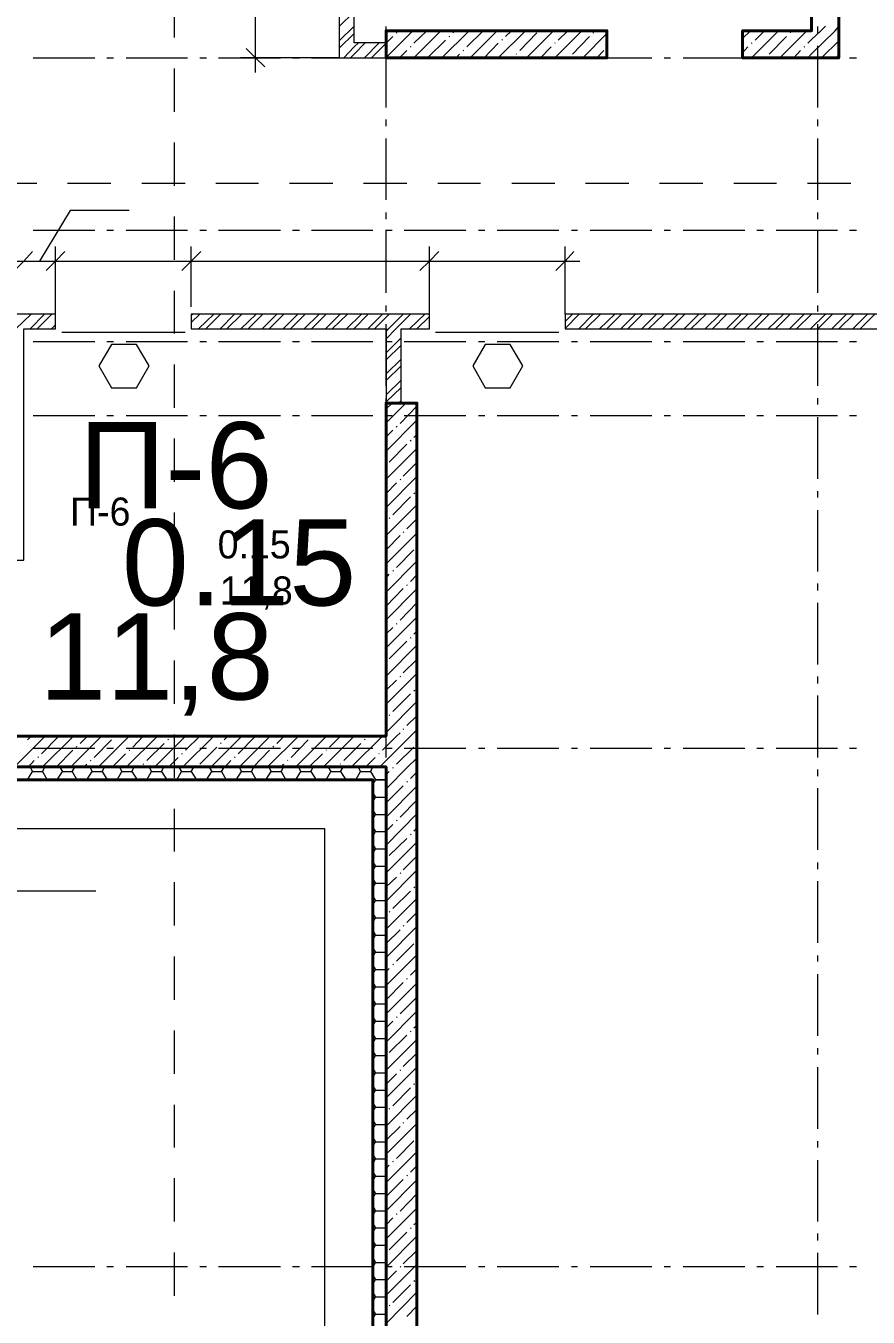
# Model space of a CAD drawing. Header units: millimetres. Extents: x -249154 to 415037, y -45458 to 354837.
# Drawn here: x -143631 to -136795, y 4701 to 15179 of the extents above; entities that cross this region are included whole.
import ezdxf

# ---------------------------------------------------------------- set-up
doc = ezdxf.new("R2010")
doc.units = ezdxf.units.MM
doc.layers.add('PDF _Текст', color=7, linetype='Continuous')
doc.styles.get("Standard").update_dxf_attribs({"font": 'arial.ttf'})

msp = doc.modelspace()

# ---------------------------------------------------------------- linework, layer by layer
at = {"lineweight": 9}
for points in [[(-145261.5739130861, 8666.106126085651), (-141207.393311064, 8666.106126085651), (-141207.393311064, 909.3614214741538), (-104461.3509474791, 909.3614214741538), (-104461.3509474791, 23425.52641603895), (-109621.2171682035, 23425.52641603895), (-118309.9574135172, 23425.52641603895), (-136505.0521739112, 23425.52641603895), (-136505.0521739112, 29131.88093108524), (-145320.8827202189, 29131.88093108524), (-145320.8827202189, 28729.42831124819)], [(-141766.5906354444, 14800.33132122229), (-141766.5906354444, 18693.53087530272)], [(-142423.2238573376, 15084.16632682779), (-142423.2238573376, 15431.54648289623)], [(-141088.7756967643, 15173.12953747591), (-140965.9217391345, 15291.74715177558)], [(-141088.7756967643, 15058.74826657449), (-140965.9217391345, 15177.36588087416)], [(-141088.7756967643, 14999.43945947575), (-140965.9217391345, 15118.05707374137)], [(-140707.5047937823, 15118.05707374137), (-140707.5047937823, 15173.12953747591)], [(-140707.5047937823, 14923.18527885209), (-140491.4512820721, 15139.23879056235)], [(-140707.5047937823, 15037.56654975351), (-140652.4323300137, 15092.63901352213)], [(-140622.7779264303, 15122.29341710555), (-140618.5415830661, 15126.52976046976)], [(-140482.9785953437, 14918.9489354879), (-140262.6887402692, 15139.23879056235)], [(-140482.9785953437, 15037.56654975351), (-140377.0700111706, 15139.23879056235)], [(-140254.2160535408, 14918.9489354879), (-140033.9261984664, 15139.23879056235)], [(-140194.907246408, 15092.63901352213), (-140190.6709030439, 15096.87535688632)], [(-140165.2528428246, 15122.29341710555), (-140148.3074693678, 15139.23879056235)], [(-140050.8715719232, 15007.91214620414), (-139919.544927565, 15139.23879056235)], [(-140025.453511704, 14918.9489354879), (-139805.1636566636, 15139.23879056235)], [(-139796.6909699011, 14918.9489354879), (-139576.4011148608, 15139.23879056235)], [(-139737.3821628024, 15092.63901352213), (-139690.7823857622, 15139.23879056235)], [(-139623.000891901, 14978.25774262071), (-139483.2015607462, 15122.29341710555)], [(-139567.9284280983, 14918.9489354879), (-139347.6385730238, 15139.23879056235)], [(-139339.1658862955, 14918.9489354879), (-139118.876031221, 15139.23879056235)], [(-139309.5114827461, 15062.98460997274), (-139233.2573021224, 15139.23879056235)], [(-139195.1302118447, 14948.60333903728), (-139055.33088069, 15092.63901352213)], [(-139110.4033444926, 14918.9489354879), (-138915.5315496034, 15118.05707374137)], [(-139025.6764771406, 15122.29341710555), (-139021.4401337764, 15126.52976046976)], [(-137814.0822742652, 15075.69364006534), (-137750.5371237682, 15139.23879056235)], [(-137742.0644370058, 14918.9489354879), (-137521.7745819654, 15139.23879056235)], [(-137712.4100334564, 15062.98460997274), (-137636.1558528668, 15139.23879056235)], [(-137598.028762555, 14948.60333903728), (-137458.2294314343, 15092.63901352213)], [(-137513.301895203, 14918.9489354879), (-137293.0120401626, 15139.23879056235)], [(-137428.575027885, 15122.29341710555), (-137424.3386844867, 15126.52976046976)], [(-137284.5393534001, 15037.56654975351), (-137254.8849498508, 15067.22095333695), (-137178.6307692271, 15139.23879056235), (-137140.5036789493, 15177.36588087416)], [(-137284.5393534001, 14918.9489354879), (-137254.8849498508, 14952.83968243553), (-137064.2494983257, 15139.23879056235), (-137034.5950947423, 15173.12953747591)], [(-137204.0488294463, 15118.05707374137), (-137204.0488294463, 15173.12953747591)], [(-141050.6486064866, 14918.9489354879), (-140965.9217391345, 15007.91214620414), (-140932.0309922209, 15041.80289315176)], [(-140995.5761427179, 14918.9489354879), (-140965.9217391345, 14948.60333903728), (-140876.9585284523, 15041.80289315176)], [(-140881.1948718165, 14918.9489354879), (-140762.5772575509, 15041.80289315176)], [(-140826.1224080479, 14918.9489354879), (-140707.5047937823, 15037.56654975351)], [(-140707.5047937823, 14516.49631565085), (-140707.5047937823, 15016.38483289847)], [(-140508.3966555288, 15007.91214620414), (-140504.1603121647, 15012.14848956834)], [(-140368.5973244423, 14923.18527885209), (-140224.5616499574, 15062.98460997274)], [(-139911.0722408025, 14918.9489354879), (-139796.6909699011, 15037.56654975351)], [(-139767.0365663517, 15062.98460997274), (-139762.8002229875, 15067.22095333695)], [(-139453.5471571969, 14918.9489354879), (-139368.8202898448, 15007.91214620414)], [(-139339.1658862955, 15037.56654975351), (-139334.9295429313, 15041.80289315176)], [(-137814.0822742652, 14961.31236916392), (-137771.7188405892, 15007.91214620414)], [(-137742.0644370058, 15037.56654975351), (-137737.8280936416, 15041.80289315176)], [(-137314.1937569495, 15007.91214620414), (-137309.9574135853, 15012.14848956834)], [(-137204.0488294463, 14516.49631565085), (-137204.0488294463, 15016.38483289847)], [(-137170.1580824987, 14923.18527885209), (-137034.5950947423, 15058.74826657449)], [(-143571.2729097159, 14918.9489354879), (-143071.3843924343, 14918.9489354879)], [(-142973.9484950237, 14918.9489354879), (-142918.876031221, 14918.9489354879)], [(-142817.2037904462, 14918.9489354879), (-142317.3152731646, 14918.9489354879)], [(-142219.8793757199, 14918.9489354879), (-142164.8069119513, 14918.9489354879)], [(-142067.3710145067, 14918.9489354879), (-141563.2461538949, 14918.9489354879)], [(-141088.7756967643, 14918.9489354879), (-141766.5906354444, 14918.9489354879), (-141889.4445931083, 14918.9489354879)], [(-141465.8102564162, 14918.9489354879), (-141410.7377926816, 14918.9489354879)], [(-141313.301895203, 14918.9489354879), (-140813.4133779213, 14918.9489354879)], [(-140711.7411371465, 14918.9489354879), (-140707.5047937823, 14923.18527885209)], [(-140711.7411371465, 14918.9489354879), (-140656.6686733438, 14918.9489354879)], [(-140597.3598662451, 14918.9489354879), (-140538.0510591123, 14978.25774262071)], [(-140559.2327759333, 14918.9489354879), (-140059.3442586516, 14918.9489354879)], [(-140139.8347826394, 14918.9489354879), (-140110.180379056, 14948.60333903728)], [(-140080.5259755066, 14978.25774262071), (-140076.2896321424, 14982.4940859849)], [(-139957.6720178428, 14918.9489354879), (-139906.8358974383, 14918.9489354879)], [(-139805.1636566636, 14918.9489354879), (-139305.2751393819, 14918.9489354879)], [(-139682.3096989997, 14918.9489354879), (-139682.3096989997, 14923.18527885209)], [(-139652.6552954503, 14948.60333903728), (-139648.4189520861, 14952.83968243553)], [(-139224.784615394, 14923.18527885209), (-139220.5482720298, 14927.42162225036)], [(-139203.6028985731, 14918.9489354879), (-139152.7667781686, 14918.9489354879)], [(-139051.0945373598, 14918.9489354879), (-138551.2060200781, 14918.9489354879)], [(-138996.0220735912, 14918.9489354879), (-138940.9496097885, 14978.25774262071)], [(-138449.5337792693, 14918.9489354879), (-138398.6976588649, 14918.9489354879)], [(-138297.0254180561, 14918.9489354879), (-137797.1369007744, 14918.9489354879)], [(-137699.7010033638, 14918.9489354879), (-137644.6285395611, 14918.9489354879)], [(-137627.6831661044, 14923.18527885209), (-137623.4468227402, 14927.42162225036)], [(-137542.9562987864, 14918.9489354879), (-137043.0677814707, 14918.9489354879)], [(-137398.9206243015, 14918.9489354879), (-137343.8481605329, 14978.25774262071)], [(-137055.7768115973, 14918.9489354879), (-137034.5950947423, 14944.36699567307)], [(-136945.6318840601, 14918.9489354879), (-136890.5594202915, 14918.9489354879)], [(-142423.2238573376, 14482.60556870322), (-142423.2238573376, 14834.22206813586)], [(-140707.5047937823, 14363.98795447167), (-140707.5047937823, 14419.06041820622)], [(-137204.0488294463, 14363.98795447167), (-137204.0488294463, 14419.06041820622)], [(-140707.5047937823, 13766.6635397113), (-140707.5047937823, 14266.55205699298)], [(-137204.0488294463, 13766.6635397113), (-137204.0488294463, 14266.55205699298)], [(-142423.2238573376, 13881.04481061272), (-142423.2238573376, 14232.66131007941)], [(-143893.2350056333, 13902.22652746775), (-143541.6185061666, 13902.22652746775)], [(-143291.6742475087, 13902.22652746775), (-142940.0577480761, 13902.22652746775)], [(-142690.1134894182, 13902.22652746775), (-142338.4969899855, 13902.22652746775)], [(-142088.5527313617, 13902.22652746775), (-141741.1725752592, 13902.22652746775)], [(-141491.2283166354, 13902.22652746775), (-141139.6118172028, 13902.22652746775)], [(-140889.6675585449, 13902.22652746775), (-140538.0510591123, 13902.22652746775)], [(-140288.1068004544, 13902.22652746775), (-139940.726644386, 13902.22652746775)], [(-139686.5460423639, 13902.22652746775), (-139339.1658862955, 13902.22652746775)], [(-139089.2216276716, 13902.22652746775), (-138737.6051282049, 13902.22652746775)], [(-138487.6608695471, 13902.22652746775), (-138136.0443701485, 13902.22652746775)], [(-137886.1001114906, 13902.22652746775), (-137538.7199553881, 13902.22652746775)], [(-137288.7756967643, 13902.22652746775), (-136937.1591973317, 13902.22652746775)], [(-142791.785730227, 13681.93667235925), (-143270.4925306877, 13681.93667235925), (-143520.4367893115, 13271.01136579382)], [(-142423.2238573376, 13279.48405255626), (-142423.2238573376, 13631.1005519889)], [(-140707.5047937823, 13609.91883513387), (-140707.5047937823, 13664.99129893653)], [(-137204.0488294463, 13609.91883513387), (-137204.0488294463, 13664.99129893653)], [(-143571.2729097159, 13520.95562445169), (-143071.3843924343, 13520.95562445169)], [(-142973.9484950237, 13520.95562445169), (-142918.876031221, 13520.95562445169)], [(-142817.2037904462, 13520.95562445169), (-142317.3152731646, 13520.95562445169)], [(-142219.8793757199, 13520.95562445169), (-142164.8069119513, 13520.95562445169)], [(-142067.3710145067, 13520.95562445169), (-141563.2461538949, 13520.95562445169)], [(-141465.8102564162, 13520.95562445169), (-141410.7377926816, 13520.95562445169)], [(-141313.301895203, 13520.95562445169), (-140813.4133779213, 13520.95562445169)], [(-140711.7411371465, 13520.95562445169), (-140656.6686733438, 13520.95562445169)], [(-140559.2327759333, 13520.95562445169), (-140059.3442586516, 13520.95562445169)], [(-139957.6720178428, 13520.95562445169), (-139906.8358974383, 13520.95562445169)], [(-139805.1636566636, 13520.95562445169), (-139305.2751393819, 13520.95562445169)], [(-139203.6028985731, 13520.95562445169), (-139152.7667781686, 13520.95562445169)], [(-139051.0945373598, 13520.95562445169), (-138551.2060200781, 13520.95562445169)], [(-138449.5337792693, 13520.95562445169), (-138398.6976588649, 13520.95562445169)], [(-138297.0254180561, 13520.95562445169), (-137797.1369007744, 13520.95562445169)], [(-137699.7010033638, 13520.95562445169), (-137644.6285395611, 13520.95562445169)], [(-137542.9562987864, 13520.95562445169), (-137043.0677814707, 13520.95562445169)], [(-136945.6318840601, 13520.95562445169), (-136890.5594202915, 13520.95562445169)], [(-140707.5047937823, 13012.59442044162), (-140707.5047937823, 13512.4829377233)], [(-137204.0488294463, 13012.59442044162), (-137204.0488294463, 13512.4829377233)], [(-143389.1101449533, 12838.90434240739), (-143389.1101449533, 13271.01136579382), (-143389.1101449533, 13389.62898005942)], [(-142287.6608696152, 12898.2131495402), (-142287.6608696152, 13271.01136579382), (-142287.6608696152, 13389.62898005942)], [(-140355.8882943156, 12838.90434240739), (-140355.8882943156, 13271.01136579382), (-140355.8882943156, 13389.62898005942)], [(-139254.4390189434, 12838.90434240739), (-139254.4390189434, 13271.01136579382), (-139254.4390189434, 13389.62898005942)], [(-145219.21047941, 13271.01136579382), (-143770.3810479694, 13271.01136579382), (-143647.5270903396, 13271.01136579382), (-143389.1101449533, 13271.01136579382), (-142287.6608696152, 13271.01136579382), (-140355.8882943156, 13271.01136579382), (-139135.8214046778, 13271.01136579382)], [(-142423.2238573376, 12682.15963782996), (-142423.2238573376, 13029.53979393245)], [(-140707.5047937823, 12860.08605922837), (-140707.5047937823, 12910.92217963278)], [(-137204.0488294463, 12860.08605922837), (-137204.0488294463, 12910.92217963278)], [(-143770.3810479694, 12660.97792097491), (-143711.0722408366, 12720.28672814177), (-143588.2182832068, 12838.90434240739)], [(-143596.6909699011, 12720.28672814177), (-143478.0733556355, 12838.90434240739)], [(-143537.3821628024, 12720.28672814177), (-143418.7645485368, 12838.90434240739)], [(-142287.6608696152, 12830.431655679), (-142279.1881828528, 12838.90434240739)], [(-142287.6608696152, 12771.12284851212), (-142219.8793757199, 12838.90434240739)], [(-142228.3520624483, 12720.28672814177), (-142105.4981047845, 12838.90434240739)], [(-142169.0432553155, 12720.28672814177), (-142050.4256410499, 12838.90434240739)], [(-142054.6619844141, 12720.28672814177), (-141936.0443701485, 12838.90434240739)], [(-141999.5895206455, 12720.28672814177), (-141876.7355629816, 12838.90434240739)], [(-141885.2082497441, 12720.28672814177), (-141762.3542920802, 12838.90434240739)], [(-141825.8994426113, 12720.28672814177), (-141707.2818283457, 12838.90434240739)], [(-141711.5181717099, 12720.28672814177), (-141592.9005574443, 12838.90434240739)], [(-141656.4457079413, 12720.28672814177), (-141537.8280936416, 12838.90434240739)], [(-141542.0644370398, 12720.28672814177), (-141423.4468227402, 12838.90434240739)], [(-141482.755629907, 12720.28672814177), (-141364.1380156414, 12838.90434240739)], [(-141372.6107023698, 12720.28672814177), (-141249.75674474, 12838.90434240739)], [(-141313.301895203, 12720.28672814177), (-141194.6842809373, 12838.90434240739)], [(-141198.9206243015, 12720.28672814177), (-141080.3030100359, 12838.90434240739)], [(-141143.848160567, 12720.28672814177), (-141020.9942029372, 12838.90434240739)], [(-141029.4668896656, 12720.28672814177), (-140906.6129320017, 12838.90434240739)], [(-140970.1580824987, 12720.28672814177), (-140851.5404682331, 12838.90434240739)], [(-140855.7768115973, 12720.28672814177), (-140737.1591973317, 12838.90434240739)], [(-140800.7043478627, 12720.28672814177), (-140682.0867335971, 12838.90434240739)], [(-140707.5047937823, 12699.10501128674), (-140686.3230769613, 12720.28672814177), (-140567.7054626617, 12838.90434240739)], [(-140707.5047937823, 12639.79620415393), (-140627.0142697945, 12720.28672814177), (-140508.3966555288, 12838.90434240739)], [(-140516.8693422572, 12720.28672814177), (-140394.0153846274, 12838.90434240739)], [(-140457.5605351585, 12720.28672814177), (-140355.8882943156, 12821.95896891654)], [(-139254.4390189434, 12779.59553524053), (-139195.1302118447, 12838.90434240739)], [(-139254.4390189434, 12724.52307150597), (-139140.057748042, 12838.90434240739)], [(-139144.2940914062, 12720.28672814177), (-139025.6764771406, 12838.90434240739)], [(-139089.2216276716, 12720.28672814177), (-138966.3676700418, 12838.90434240739)], [(-138974.8403567702, 12720.28672814177), (-138851.9863991404, 12838.90434240739)], [(-138915.5315496034, 12720.28672814177), (-138796.9139353378, 12838.90434240739)], [(-138801.1502787019, 12720.28672814177), (-138682.5326644364, 12838.90434240739)], [(-138746.0778149674, 12720.28672814177), (-138627.4602007018, 12838.90434240739)], [(-138631.696544066, 12720.28672814177), (-138513.0789298004, 12838.90434240739)], [(-138576.6240802633, 12720.28672814177), (-138453.7701226335, 12838.90434240739)], [(-138462.2428093619, 12720.28672814177), (-138339.3888517321, 12838.90434240739)], [(-138402.9340022632, 12720.28672814177), (-138284.3163879635, 12838.90434240739)], [(-138288.5527313617, 12720.28672814177), (-138169.9351170621, 12838.90434240739)], [(-138233.4802675591, 12720.28672814177), (-138110.6263099293, 12838.90434240739)], [(-138119.0989966576, 12720.28672814177), (-137996.2450390279, 12838.90434240739)], [(-138059.7901895249, 12720.28672814177), (-137941.1725752592, 12838.90434240739)], [(-137945.4089186234, 12720.28672814177), (-137826.7913043578, 12838.90434240739)], [(-137890.3364548548, 12720.28672814177), (-137771.7188405892, 12838.90434240739)], [(-137775.9551839534, 12720.28672814177), (-137657.3375696878, 12838.90434240739)], [(-137716.6463768206, 12720.28672814177), (-137598.028762555, 12838.90434240739)], [(-137606.5014492493, 12720.28672814177), (-137483.6474916536, 12838.90434240739)], [(-137547.1926421506, 12720.28672814177), (-137428.575027885, 12838.90434240739)], [(-137432.8113712492, 12720.28672814177), (-137314.1937569495, 12838.90434240739)], [(-137377.7389074465, 12720.28672814177), (-137254.8849498508, 12838.90434240739)], [(-137263.3576365451, 12720.28672814177), (-137140.5036789493, 12838.90434240739)], [(-137204.0488294463, 12720.28672814177), (-137085.4312151467, 12838.90434240739)], [(-137089.6675585449, 12720.28672814177), (-136971.0499442453, 12838.90434240739)], [(-137034.5950947423, 12720.28672814177), (-136911.7411371465, 12838.90434240739)], [(-136920.2138238408, 12720.28672814177), (-136801.5962096093, 12838.90434240739)], [(-136860.905016708, 12720.28672814177), (-136742.2874024424, 12838.90434240739)], [(-143423.000891901, 12720.28672814177), (-143389.1101449533, 12754.17747505534)], [(-143338.2740245489, 12694.86866792254), (-142338.4969899855, 12694.86866792254)], [(-140707.5047937823, 12258.52530113787), (-140707.5047937823, 12758.4138184536)], [(-140305.0521739453, 12694.86866792254), (-139305.2751393819, 12694.86866792254)], [(-137204.0488294463, 12258.52530113787), (-137204.0488294463, 12758.4138184536)], [(-143571.2729097159, 12618.6144872989), (-143071.3843924343, 12618.6144872989)], [(-142973.9484950237, 12618.6144872989), (-142918.876031221, 12618.6144872989)], [(-142817.2037904462, 12618.6144872989), (-142317.3152731646, 12618.6144872989)], [(-142219.8793757199, 12618.6144872989), (-142164.8069119513, 12618.6144872989)], [(-142067.3710145067, 12618.6144872989), (-141563.2461538949, 12618.6144872989)], [(-141465.8102564162, 12618.6144872989), (-141410.7377926816, 12618.6144872989)], [(-141313.301895203, 12618.6144872989), (-140813.4133779213, 12618.6144872989)], [(-140711.7411371465, 12618.6144872989), (-140656.6686733438, 12618.6144872989)], [(-140707.5047937823, 12525.41493325251), (-140584.6508361184, 12648.26889091638)], [(-140707.5047937823, 12470.34246948391), (-140584.6508361184, 12588.96008374952)], [(-140559.2327759333, 12618.6144872989), (-140059.3442586516, 12618.6144872989)], [(-139957.6720178428, 12618.6144872989), (-139906.8358974383, 12618.6144872989)], [(-139805.1636566636, 12618.6144872989), (-139305.2751393819, 12618.6144872989)], [(-139203.6028985731, 12618.6144872989), (-139152.7667781686, 12618.6144872989)], [(-139051.0945373598, 12618.6144872989), (-138551.2060200781, 12618.6144872989)], [(-138449.5337792693, 12618.6144872989), (-138398.6976588649, 12618.6144872989)], [(-138297.0254180561, 12618.6144872989), (-137797.1369007744, 12618.6144872989)], [(-137699.7010033638, 12618.6144872989), (-137644.6285395611, 12618.6144872989)], [(-137542.9562987864, 12618.6144872989), (-137043.0677814707, 12618.6144872989)], [(-136945.6318840601, 12618.6144872989), (-136890.5594202915, 12618.6144872989)], [(-140707.5047937823, 12355.96119858249), (-140584.6508361184, 12474.57881284811)], [(-142423.2238573376, 12080.59887973944), (-142423.2238573376, 12432.21537917208)], [(-140707.5047937823, 12300.88873481388), (-140584.6508361184, 12419.50634911355)], [(-140707.5047937823, 12186.50746391247), (-140584.6508361184, 12305.12507821214)], [(-140707.5047937823, 12127.19865677966), (-140584.6508361184, 12245.81627104527)], [(-140707.5047937823, 12106.01693995867), (-140707.5047937823, 12156.85306032903)], [(-137204.0488294463, 12106.01693995867), (-137204.0488294463, 12156.85306032903)], [(-140707.5047937823, 11957.74492210963), (-140546.5237458066, 12118.72597001721)], [(-140707.5047937823, 12072.12619301105), (-140656.6686733438, 12118.72597001721)], [(-140601.5962096093, 12118.72597001721), (-140584.6508361184, 12135.67134350806)], [(-140593.1235228809, 11953.50857874544), (-140457.5605351585, 12093.30790983203)], [(-143571.2729097159, 12017.05372924244), (-143071.3843924343, 12017.05372924244)], [(-142973.9484950237, 12017.05372924244), (-142918.876031221, 12017.05372924244)], [(-142817.2037904462, 12017.05372924244), (-142317.3152731646, 12017.05372924244)], [(-142219.8793757199, 12017.05372924244), (-142164.8069119513, 12017.05372924244)], [(-142067.3710145067, 12017.05372924244), (-141563.2461538949, 12017.05372924244)], [(-141465.8102564162, 12017.05372924244), (-141410.7377926816, 12017.05372924244)], [(-141313.301895203, 12017.05372924244), (-140813.4133779213, 12017.05372924244)], [(-140711.7411371465, 12017.05372924244), (-140656.6686733438, 12017.05372924244)], [(-140707.5047937823, 11504.45618186817), (-140707.5047937823, 12004.3446991158)], [(-140707.5047937823, 11728.9823803068), (-140457.5605351585, 11978.92663893061)], [(-140559.2327759333, 12017.05372924244), (-140059.3442586516, 12017.05372924244)], [(-139957.6720178428, 12017.05372924244), (-139906.8358974383, 12017.05372924244)], [(-139805.1636566636, 12017.05372924244), (-139305.2751393819, 12017.05372924244)], [(-139203.6028985731, 12017.05372924244), (-139152.7667781686, 12017.05372924244)], [(-139051.0945373598, 12017.05372924244), (-138551.2060200781, 12017.05372924244)], [(-138449.5337792693, 12017.05372924244), (-138398.6976588649, 12017.05372924244)], [(-138297.0254180561, 12017.05372924244), (-137797.1369007744, 12017.05372924244)], [(-137699.7010033638, 12017.05372924244), (-137644.6285395611, 12017.05372924244)], [(-137542.9562987864, 12017.05372924244), (-137043.0677814707, 12017.05372924244)], [(-137204.0488294463, 11504.45618186817), (-137204.0488294463, 12004.3446991158)], [(-136945.6318840601, 12017.05372924244), (-136890.5594202915, 12017.05372924244)], [(-140707.5047937823, 11843.36365120822), (-140652.4323300137, 11898.43611494277)], [(-140622.7779264303, 11923.85417519607), (-140618.5415830661, 11932.3268618904)], [(-140482.9785953437, 11839.12730784403), (-140457.5605351585, 11864.5453680292)], [(-142423.2238573376, 11479.03812164893), (-142423.2238573376, 11830.65462111564)], [(-140707.5047937823, 11500.21983850398), (-140457.5605351585, 11750.16409712778)], [(-140682.0867335971, 11640.01916959057), (-140538.0510591123, 11784.05484404135)], [(-140508.3966555288, 11809.47290429466), (-140504.1603121647, 11817.94559098898)], [(-140567.7054626617, 11525.63789868915), (-140457.5605351585, 11635.78282622636)], [(-140707.5047937823, 11614.60110940538), (-140703.2684503841, 11614.60110940538)], [(-140707.5047937823, 11271.45729670115), (-140457.5605351585, 11521.40155532496)], [(-140707.5047937823, 11385.83856760256), (-140622.7779264303, 11470.56543492054)], [(-140593.1235228809, 11495.98349513978), (-140588.8871794826, 11500.21983850398)], [(-140707.5047937823, 11351.94782065492), (-140707.5047937823, 11402.78394105934)], [(-140652.4323300137, 11212.14848953427), (-140508.3966555288, 11356.18416398508)], [(-140482.9785953437, 11381.60222423836), (-140474.5059085812, 11390.07491096675)], [(-137204.0488294463, 11351.94782065492), (-137204.0488294463, 11402.78394105934)], [(-142423.2238573376, 10877.47736355843), (-142423.2238573376, 11229.09386302512)], [(-140707.5047937823, 11042.69475489832), (-140457.5605351585, 11292.63901352213)], [(-140707.5047937823, 10750.38706256442), (-140707.5047937823, 11250.2755798461)], [(-137204.0488294463, 10750.38706256442), (-137204.0488294463, 11250.2755798461)], [(-140682.0867335971, 11182.4940859849), (-140677.8503901989, 11186.7304293491)], [(-140538.0510591123, 11097.76721863287), (-140457.5605351585, 11178.25774262071)], [(-140707.5047937823, 10813.93221309548), (-140457.5605351585, 11063.8764717193)], [(-140707.5047937823, 10928.3134839969), (-140593.1235228809, 11042.69475489832)], [(-140567.7054626617, 11068.11281508348), (-140563.4691192975, 11072.34915844769)], [(-140622.7779264303, 10784.27780947799), (-140482.9785953437, 10928.3134839969)], [(-140707.5047937823, 10585.1696712586), (-140457.5605351585, 10835.1139298824)], [(-140707.5047937823, 10699.55094216001), (-140682.0867335971, 10729.20534574344)], [(-140652.4323300137, 10754.62340592862), (-140648.1959866495, 10758.85974929281)], [(-140508.3966555288, 10669.89653857658), (-140457.5605351585, 10724.96900237925)], [(-142423.2238573376, 10280.15294886618), (-142423.2238573376, 10627.53310493461)], [(-140707.5047937823, 10597.87870135118), (-140707.5047937823, 10652.9511651198)], [(-140707.5047937823, 10470.78840035718), (-140567.7054626617, 10614.82407484202)], [(-140707.5047937823, 10360.64347281995), (-140457.5605351585, 10610.58773147783)], [(-140538.0510591123, 10640.24213502721), (-140533.8147157481, 10644.47847839139)], [(-137204.0488294463, 10597.87870135118), (-137204.0488294463, 10652.9511651198)], [(-140707.5047937823, 9996.31794326067), (-140707.5047937823, 10496.20646054235)], [(-140593.1235228809, 10356.40712945577), (-140457.5605351585, 10496.20646054235)], [(-137204.0488294463, 9996.31794326067), (-137204.0488294463, 10496.20646054235)], [(-140707.5047937823, 10131.88093101713), (-140457.5605351585, 10381.82518964093)], [(-140707.5047937823, 10246.26220191855), (-140652.4323300137, 10297.09832232296)], [(-140622.7779264303, 10326.75272587233), (-140618.5415830661, 10330.98906923653)], [(-140682.0867335971, 10042.91772030089), (-140538.0510591123, 10186.95339478574)], [(-140508.3966555288, 10212.37145497091), (-140504.1603121647, 10216.60779833511)], [(-140482.9785953437, 10242.02585855435), (-140457.5605351585, 10267.44391873952)], [(-140707.5047937823, 9903.118389214302), (-140457.5605351585, 10153.06264783812)], [(-142423.2238573376, 9678.592190741605), (-142423.2238573376, 10030.2086902083)], [(-140707.5047937823, 10017.49966011572), (-140703.2684503841, 10017.49966011572)], [(-140567.7054626617, 9928.536449399471), (-140457.5605351585, 10038.6813769367)], [(-140707.5047937823, 9674.355847411469), (-140457.5605351585, 9924.300106035284)], [(-140707.5047937823, 9843.809582081492), (-140707.5047937823, 9898.8820458501)], [(-140707.5047937823, 9788.737118312885), (-140622.7779264303, 9869.227642266676)], [(-140593.1235228809, 9898.8820458501), (-140588.8871794826, 9903.118389214302)], [(-137204.0488294463, 9843.809582081492), (-137204.0488294463, 9898.8820458501)], [(-140707.5047937823, 9242.248823990987), (-140707.5047937823, 9746.373684636856)], [(-140652.4323300137, 9615.047040244608), (-140508.3966555288, 9759.082714729448)], [(-140482.9785953437, 9784.500774948683), (-140474.5059085812, 9788.737118312885)], [(-137204.0488294463, 9242.248823990987), (-137204.0488294463, 9746.373684636856)], [(-140707.5047937823, 9445.593305608636), (-140457.5605351585, 9695.53756423245)], [(-140682.0867335971, 9585.392636695236), (-140677.8503901989, 9589.628980059424)], [(-140538.0510591123, 9500.665769343192), (-140457.5605351585, 9581.156293331034)], [(-140758.3409141867, 9165.994643401398), (-140508.3966555288, 9415.938902025198), (-140457.5605351585, 9466.775022429618)], [(-140737.1591973317, 9301.557631123796), (-140622.7779264303, 9415.938902025198), (-140593.1235228809, 9441.356962244434)], [(-140567.7054626617, 9471.01136579382), (-140563.4691192975, 9475.247709158008)], [(-143723.7812709292, 9165.994643401398), (-143473.8370123054, 9415.938902025198)], [(-143617.8726867562, 9386.284498441775), (-143588.2182832068, 9415.938902025198)], [(-143503.4914158547, 9271.903227540359), (-143363.6920847341, 9415.938902025198)], [(-143495.0187291263, 9165.994643401398), (-143245.0744705025, 9415.938902025198)], [(-143266.2561873235, 9165.994643401398), (-143016.3119286997, 9415.938902025198)], [(-143219.6564102833, 9326.975691343032), (-143215.4200669191, 9335.448378037356)], [(-143190.0020066999, 9356.630094892404), (-143130.6931996011, 9415.938902025198)], [(-143075.6207357985, 9242.248823990987), (-142935.8214047119, 9386.284498441775)], [(-143041.7299888849, 9165.994643401398), (-142791.785730227, 9415.938902025198)], [(-142906.1670011284, 9415.938902025198), (-142901.9306577983, 9415.938902025198)], [(-142812.967447082, 9165.994643401398), (-142563.0231884242, 9415.938902025198)], [(-142762.1313266777, 9326.975691343032), (-142677.4044593256, 9415.938902025198)], [(-142647.7500557422, 9216.830763805803), (-142507.9507246556, 9356.630094892404)], [(-142584.2049052792, 9165.994643401398), (-142334.2606466213, 9415.938902025198)], [(-142478.2963211062, 9386.284498441775), (-142474.059977742, 9390.520841840029)], [(-142448.6419175228, 9415.938902025198), (-142448.6419175228, 9415.938902025198)], [(-142423.2238573376, 9077.031432685151), (-142423.2238573376, 9428.64793211779)], [(-142355.4423634764, 9165.994643401398), (-142105.4981047845, 9415.938902025198)], [(-142334.2606466213, 9301.557631123796), (-142219.8793757199, 9415.938902025198)], [(-142219.8793757199, 9187.17636022238), (-142080.0800445993, 9326.975691343032)], [(-142126.6798216395, 9165.994643401398), (-141876.7355629816, 9415.938902025198)], [(-142050.4256410499, 9356.630094892404), (-142046.1892976857, 9360.866438256591)], [(-142020.7712375005, 9386.284498441775), (-141991.116833883, 9415.938902025198)], [(-141906.3899665991, 9271.903227540359), (-141766.5906354444, 9415.938902025198)], [(-141897.9172798367, 9165.994643401398), (-141647.9730211788, 9415.938902025198)], [(-141669.1547380338, 9165.994643401398), (-141419.210479376, 9415.938902025198)], [(-141622.5549609936, 9326.975691343032), (-141618.3186176294, 9335.448378037356)], [(-141592.9005574443, 9356.630094892404), (-141533.5917502774, 9415.938902025198)], [(-141478.5192865428, 9242.248823990987), (-141338.7199554562, 9386.284498441775)], [(-141440.392196231, 9165.994643401398), (-141190.4479375731, 9415.938902025198)], [(-141309.0655518388, 9415.938902025198), (-141304.8292084745, 9415.938902025198)], [(-141215.8659977924, 9165.994643401398), (-140965.9217391345, 9415.938902025198)], [(-141165.029877388, 9326.975691343032), (-141076.0666666717, 9415.938902025198)], [(-141050.6486064866, 9216.830763805803), (-140910.8492754, 9356.630094892404)], [(-140987.1034559896, 9165.994643401398), (-140737.1591973317, 9415.938902025198)], [(-140881.1948718165, 9386.284498441775), (-140876.9585284523, 9390.520841840029)], [(-140851.5404682331, 9415.938902025198), (-140851.5404682331, 9415.938902025198)], [(-140622.7779264303, 9187.17636022238), (-140482.9785953437, 9326.975691343032)], [(-143571.2729097159, 9318.503004580576), (-143071.3843924343, 9318.503004580576)], [(-143533.1458194382, 9242.248823990987), (-143528.9094760399, 9246.485167355175)], [(-143380.6374582249, 9165.994643401398), (-143249.3108138327, 9301.557631123796)], [(-142973.9484950237, 9318.503004580576), (-142918.876031221, 9318.503004580576)], [(-142927.3487179835, 9165.994643401398), (-142821.4401338105, 9271.903227540359)], [(-142817.2037904462, 9318.503004580576), (-142317.3152731646, 9318.503004580576)], [(-142791.785730227, 9301.557631123796), (-142787.5493868969, 9305.793974487984)], [(-142469.8236343778, 9165.994643401398), (-142393.5694537542, 9242.248823990987)], [(-142363.9150502048, 9271.903227540359), (-142359.6787068406, 9276.139570904561)], [(-142219.8793757199, 9318.503004580576), (-142164.8069119513, 9318.503004580576)], [(-142067.3710145067, 9318.503004580576), (-141563.2461538949, 9318.503004580576)], [(-141936.0443701485, 9242.248823990987), (-141931.8080267843, 9246.485167355175)], [(-141783.5360089352, 9165.994643401398), (-141652.209364543, 9301.557631123796)], [(-141465.8102564162, 9318.503004580576), (-141410.7377926816, 9318.503004580576)], [(-141330.2472686938, 9165.994643401398), (-141224.3386845548, 9271.903227540359)], [(-141313.301895203, 9318.503004580576), (-140813.4133779213, 9318.503004580576)], [(-141194.6842809373, 9301.557631123796), (-141190.4479375731, 9305.793974487984)], [(-140872.7221850881, 9165.994643401398), (-140796.4680044985, 9242.248823990987)], [(-140766.8136009151, 9271.903227540359), (-140762.5772575509, 9276.139570904561)], [(-140711.7411371465, 9318.503004580576), (-140656.6686733438, 9318.503004580576)], [(-140707.5047937823, 8988.06822200297), (-140529.5783723839, 9165.994643401398), (-140457.5605351585, 9238.012480626785)], [(-140559.2327759333, 9318.503004580576), (-140059.3442586516, 9318.503004580576)], [(-139957.6720178428, 9318.503004580576), (-139906.8358974383, 9318.503004580576)], [(-139805.1636566636, 9318.503004580576), (-139305.2751393819, 9318.503004580576)], [(-139203.6028985731, 9318.503004580576), (-139152.7667781686, 9318.503004580576)], [(-139051.0945373598, 9318.503004580576), (-138551.2060200781, 9318.503004580576)], [(-138449.5337792693, 9318.503004580576), (-138398.6976588649, 9318.503004580576)], [(-138297.0254180561, 9318.503004580576), (-137797.1369007744, 9318.503004580576)], [(-137699.7010033638, 9318.503004580576), (-137644.6285395611, 9318.503004580576)], [(-137542.9562987864, 9318.503004580576), (-137043.0677814707, 9318.503004580576)], [(-136945.6318840601, 9318.503004580576), (-136890.5594202915, 9318.503004580576)], [(-143617.8726867562, 9060.086059228372), (-143575.5092531142, 9127.86755308957)], [(-143609.4000000278, 9165.994643401398), (-143562.8002229875, 9216.830763805803)], [(-143592.4546265369, 9157.521956638942), (-143575.5092531142, 9127.86755308957), (-143495.0187291263, 9127.86755308957), (-143456.8916388145, 9060.086059228372)], [(-143495.0187291263, 9127.86755308957), (-143478.0733556355, 9157.521956638942)], [(-143376.4011148608, 9060.086059228372), (-143334.0376811847, 9127.86755308957)], [(-143350.9830546756, 9157.521956638942), (-143334.0376811847, 9127.86755308957), (-143253.5471571969, 9127.86755308957), (-143215.4200669191, 9060.086059228372)], [(-143253.5471571969, 9127.86755308957), (-143236.6017837742, 9157.521956638942)], [(-143156.1112597863, 9165.994643401398), (-143134.9295429313, 9187.17636022238)], [(-143130.6931996011, 9060.086059228372), (-143134.9295429313, 9060.086059228372), (-143092.5661092893, 9127.86755308957)], [(-143109.5114827461, 9157.521956638942), (-143092.5661092893, 9127.86755308957), (-143012.0755853355, 9127.86755308957), (-142969.7121516595, 9060.086059228372), (-142973.9484950237, 9060.086059228372)], [(-143105.2751393819, 9216.830763805803), (-143101.0387960177, 9221.06710713594)], [(-143012.0755853355, 9127.86755308957), (-142995.1302118447, 9157.521956638942)], [(-142889.2216276716, 9060.086059228372), (-142851.0945373598, 9127.86755308957)], [(-142868.0399108166, 9157.521956638942), (-142851.0945373598, 9127.86755308957), (-142770.604013406, 9127.86755308957), (-142728.24057973, 9060.086059228372)], [(-142770.604013406, 9127.86755308957), (-142753.6586399152, 9157.521956638942)], [(-142677.4044593256, 9187.17636022238), (-142673.1681159955, 9191.412703586568)], [(-142647.7500557422, 9060.086059228372), (-142609.6229654644, 9127.86755308957)], [(-142626.5683389553, 9157.521956638942), (-142609.6229654644, 9127.86755308957), (-142529.1324414766, 9127.86755308957), (-142486.7690078005, 9060.086059228372)], [(-142529.1324414766, 9127.86755308957), (-142512.1870680538, 9157.521956638942)], [(-142406.2784838808, 9060.086059228372), (-142368.151393569, 9127.86755308957)], [(-142385.0967670258, 9157.521956638942), (-142368.151393569, 9127.86755308957), (-142287.6608696152, 9127.86755308957), (-142245.2974359392, 9060.086059228372)], [(-142287.6608696152, 9127.86755308957), (-142270.7154961244, 9157.521956638942)], [(-142164.8069119513, 9060.086059228372), (-142122.4434782753, 9127.86755308957)], [(-142139.3888517662, 9157.521956638942), (-142122.4434782753, 9127.86755308957), (-142041.9529543215, 9127.86755308957), (-142003.8258640097, 9060.086059228372)], [(-142041.9529543215, 9127.86755308957), (-142025.0075808647, 9157.521956638942)], [(-142012.2985507381, 9165.994643401398), (-141965.6987736979, 9216.830763805803)], [(-141923.3353400218, 9060.086059228372), (-141880.9719063799, 9127.86755308957)], [(-141897.9172798367, 9157.521956638942), (-141880.9719063799, 9127.86755308957), (-141800.4813823921, 9127.86755308957), (-141762.3542920802, 9060.086059228372)], [(-141800.4813823921, 9127.86755308957), (-141783.5360089352, 9157.521956638942)], [(-141681.8637681605, 9060.086059228372), (-141639.5003344845, 9127.86755308957)], [(-141656.4457079413, 9157.521956638942), (-141639.5003344845, 9127.86755308957), (-141559.0098104966, 9127.86755308957), (-141520.8827202189, 9060.086059228372)], [(-141559.0098104966, 9127.86755308957), (-141542.0644370398, 9157.521956638942)], [(-141554.7734671324, 9165.994643401398), (-141537.8280936416, 9187.17636022238)], [(-141508.1736900922, 9216.830763805803), (-141503.937346728, 9221.06710713594)], [(-141436.1558528668, 9060.086059228372), (-141440.392196231, 9060.086059228372), (-141398.028762555, 9127.86755308957)], [(-141414.9741360458, 9157.521956638942), (-141398.028762555, 9127.86755308957), (-141317.5382386012, 9127.86755308957), (-141275.1748049252, 9060.086059228372), (-141279.4111482894, 9060.086059228372)], [(-141317.5382386012, 9127.86755308957), (-141300.5928651444, 9157.521956638942)], [(-141194.6842809373, 9060.086059228372), (-141156.5571906255, 9127.86755308957)], [(-141173.5025641164, 9157.521956638942), (-141156.5571906255, 9127.86755308957), (-141076.0666666717, 9127.86755308957), (-141033.7032330298, 9060.086059228372)], [(-141080.3030100359, 9187.17636022238), (-141076.0666666717, 9191.412703586568)], [(-141076.0666666717, 9127.86755308957), (-141059.1212932149, 9157.521956638942)], [(-140953.212709076, 9060.086059228372), (-140915.0856187642, 9127.86755308957)], [(-140932.0309922209, 9157.521956638942), (-140915.0856187642, 9127.86755308957), (-140834.5950947763, 9127.86755308957), (-140817.6497212855, 9157.521956638942)], [(-140834.5950947763, 9127.86755308957), (-140792.2316611003, 9060.086059228372), (-140715.9774805107, 9060.086059228372), (-140792.2316611003, 9060.086059228372), (-140813.4133779213, 9021.958968916544)], [(-140707.5047937823, 9089.740462777743), (-140707.5047937823, 9144.81292654635)], [(-140707.5047937823, 9102.449492904387), (-140682.0867335971, 9127.86755308957)], [(-140652.4323300137, 9157.521956638942), (-140648.1959866495, 9161.758300003145)], [(-140508.3966555288, 9072.795089286898), (-140457.5605351585, 9123.631209725369)], [(-137204.0488294463, 9089.740462777743), (-137204.0488294463, 9144.81292654635)], [(-145261.5739130861, 5056.741577610723), (-145261.5739130861, 9055.84971586417), (-140817.6497212855, 9055.84971586417), (-140817.6497212855, 1409.249938755849)], [(-143617.8726867562, 9060.086059228372), (-143617.8726867562, 9060.086059228372)], [(-143456.8916388145, 9060.086059228372), (-143456.8916388145, 9060.086059228372)], [(-143376.4011148608, 9060.086059228372), (-143376.4011148608, 9060.086059228372)], [(-143215.4200669191, 9060.086059228372), (-143215.4200669191, 9060.086059228372)], [(-142889.2216276716, 9060.086059228372), (-142889.2216276716, 9060.086059228372)], [(-142728.24057973, 9060.086059228372), (-142728.24057973, 9060.086059228372)], [(-142647.7500557422, 9060.086059228372), (-142647.7500557422, 9060.086059228372)], [(-142486.7690078005, 9060.086059228372), (-142486.7690078005, 9060.086059228372)], [(-142406.2784838808, 9060.086059228372), (-142406.2784838808, 9060.086059228372)], [(-142245.2974359392, 9060.086059228372), (-142245.2974359392, 9060.086059228372)], [(-142164.8069119513, 9060.086059228372), (-142164.8069119513, 9060.086059228372)], [(-142003.8258640097, 9060.086059228372), (-142003.8258640097, 9060.086059228372)], [(-141923.3353400218, 9060.086059228372), (-141923.3353400218, 9060.086059228372)], [(-141762.3542920802, 9060.086059228372), (-141762.3542920802, 9060.086059228372)], [(-141681.8637681605, 9060.086059228372), (-141681.8637681605, 9060.086059228372)], [(-141520.8827202189, 9060.086059228372), (-141520.8827202189, 9060.086059228372)], [(-141194.6842809373, 9060.086059228372), (-141194.6842809373, 9060.086059228372)], [(-141033.7032330298, 9060.086059228372), (-141033.7032330298, 9060.086059228372)], [(-140953.212709076, 9060.086059228372), (-140953.212709076, 9060.086059228372)], [(-140707.5047937823, 8873.686951101554), (-140567.7054626617, 9013.486282188154)], [(-140538.0510591123, 9043.140685737526), (-140533.8147157481, 9047.377029101728)], [(-140813.4133779213, 8958.413818385481), (-140792.2316611003, 8920.28672810772), (-140715.9774805107, 8920.28672810772)], [(-140813.4133779213, 8882.159637795892), (-140792.2316611003, 8920.28672810772)], [(-140707.5047937823, 8759.305680200152), (-140457.5605351585, 9009.249938823952)], [(-140707.5047937823, 8492.416048085492), (-140707.5047937823, 8992.304565333106)], [(-137204.0488294463, 8492.416048085492), (-137204.0488294463, 8992.304565333106)], [(-142423.2238573376, 8479.707017958848), (-142423.2238573376, 8827.087174061337)], [(-140813.4133779213, 8818.614487298895), (-140792.2316611003, 8780.487397021134), (-140715.9774805107, 8780.487397021134)], [(-140593.1235228809, 8759.305680200152), (-140457.5605351585, 8894.868667922536)], [(-143062.9117057059, 8157.744922075581), (-144342.2874024765, 8157.744922075581), (-144859.1212932149, 8759.305680200152)], [(-140813.4133779213, 8742.360306709306), (-140792.2316611003, 8780.487397021134)], [(-140707.5047937823, 8530.54313839732), (-140457.5605351585, 8784.723740385321)], [(-140707.5047937823, 8644.924409298736), (-140652.4323300137, 8699.996873033277)], [(-140622.7779264303, 8729.651276582648), (-140618.5415830661, 8733.88761994685)], [(-140813.4133779213, 8678.815156212295), (-140792.2316611003, 8640.688065900482), (-140715.9774805107, 8640.688065900482)], [(-140813.4133779213, 8602.560975622706), (-140792.2316611003, 8640.688065900482)], [(-140508.3966555288, 8615.270005681246), (-140504.1603121647, 8619.506349045434)], [(-140482.9785953437, 8644.924409298736), (-140457.5605351585, 8670.342469483905)], [(-140813.4133779213, 8539.015825091643), (-140792.2316611003, 8500.88873477983), (-140715.9774805107, 8500.88873477983)], [(-140813.4133779213, 8462.761644468002), (-140792.2316611003, 8500.88873477983)], [(-140707.5047937823, 8306.016939890556), (-140457.5605351585, 8555.961198582489)], [(-140682.0867335971, 8445.816271045274), (-140538.0510591123, 8585.61560213186)], [(-140813.4133779213, 8399.216494005057), (-140792.2316611003, 8361.08940369323), (-140715.9774805107, 8361.08940369323)], [(-140707.5047937823, 8420.398210826039), (-140703.2684503841, 8420.398210826039)], [(-140707.5047937823, 8335.67134350806), (-140707.5047937823, 8390.743807242601)], [(-140567.7054626617, 8331.435000143858), (-140457.5605351585, 8441.579927681072)], [(-137204.0488294463, 8335.67134350806), (-137204.0488294463, 8390.743807242601)], [(-140813.4133779213, 8322.962313381402), (-140792.2316611003, 8361.08940369323)], [(-140707.5047937823, 8077.254398087738), (-140457.5605351585, 8327.198656745604)], [(-140593.1235228809, 8301.78059656042), (-140588.8871794826, 8306.016939890556)], [(-142423.2238573376, 7878.146259902394), (-142423.2238573376, 8229.762759300967)], [(-140813.4133779213, 8259.417162918457), (-140792.2316611003, 8221.290072606644), (-140715.9774805107, 8221.290072606644)], [(-140813.4133779213, 8183.162982294816), (-140792.2316611003, 8221.290072606644)], [(-140707.5047937823, 8191.635668989155), (-140622.7779264303, 8272.126192976997)], [(-140707.5047937823, 7738.346928747676), (-140707.5047937823, 8238.235446063423)], [(-140482.9785953437, 8187.399325659004), (-140474.5059085812, 8191.635668989155)], [(-137204.0488294463, 7738.346928747676), (-137204.0488294463, 8238.235446063423)], [(-140813.4133779213, 8119.617831763753), (-140792.2316611003, 8081.490741485992), (-140715.9774805107, 8081.490741485992)], [(-140813.4133779213, 8043.363651174164), (-140792.2316611003, 8081.490741485992)], [(-140707.5047937823, 7848.491856284905), (-140457.5605351585, 8098.436114942771)], [(-140652.4323300137, 8017.94559098898), (-140508.3966555288, 8157.744922075581)], [(-140813.4133779213, 7979.818500677167), (-140792.2316611003, 7941.69141036534), (-140715.9774805107, 7941.69141036534)], [(-140682.0867335971, 7988.291187405557), (-140677.8503901989, 7992.527530803811)], [(-140538.0510591123, 7903.564320087564), (-140457.5605351585, 7984.054844041355)], [(-140813.4133779213, 7903.564320087564), (-140792.2316611003, 7941.69141036534)], [(-140707.5047937823, 7619.729314482072), (-140457.5605351585, 7869.673573139939)], [(-140567.7054626617, 7873.909916504141), (-140563.4691192975, 7878.146259902394)], [(-140813.4133779213, 7840.019169590567), (-140792.2316611003, 7801.892079278739), (-140715.9774805107, 7801.892079278739)], [(-140813.4133779213, 7763.764989000978), (-140792.2316611003, 7801.892079278739)], [(-140707.5047937823, 7734.110585383489), (-140593.1235228809, 7844.255512954769)], [(-140813.4133779213, 7700.219838469915), (-140792.2316611003, 7662.092748158087), (-140715.9774805107, 7662.092748158087)], [(-140813.4133779213, 7623.965657846275), (-140792.2316611003, 7662.092748158087)], [(-140622.7779264303, 7590.074910932701), (-140482.9785953437, 7729.874242053353)], [(-142423.2238573376, 7276.585501777823), (-142423.2238573376, 7628.202001244528)], [(-140813.4133779213, 7560.420507383329), (-140792.2316611003, 7522.293417071502), (-140715.9774805107, 7522.293417071502)], [(-140707.5047937823, 7390.96677267924), (-140457.5605351585, 7640.911031337106)], [(-140707.5047937823, 7585.838567568499), (-140707.5047937823, 7636.674687972918)], [(-140652.4323300137, 7560.420507383329), (-140648.1959866495, 7564.656850747517)], [(-137204.0488294463, 7585.838567568499), (-137204.0488294463, 7636.674687972918)], [(-140813.4133779213, 7484.166326759674), (-140792.2316611003, 7522.293417071502)], [(-140707.5047937823, 7505.348043580656), (-140682.0867335971, 7530.766103799891)], [(-140707.5047937823, 6984.277809477993), (-140707.5047937823, 7484.166326759674)], [(-140538.0510591123, 7446.039236447847), (-140533.8147157481, 7450.2755798461)], [(-140508.3966555288, 7475.693640031284), (-140457.5605351585, 7526.529760435689)], [(-137204.0488294463, 6984.277809477993), (-137204.0488294463, 7484.166326759674)], [(-140813.4133779213, 7420.621176262677), (-140792.2316611003, 7382.494085984901), (-140715.9774805107, 7382.494085984901)], [(-140813.4133779213, 7344.366995673088), (-140792.2316611003, 7382.494085984901)], [(-140707.5047937823, 7276.585501777823), (-140567.7054626617, 7416.384832898475)], [(-140707.5047937823, 7162.204230876407), (-140457.5605351585, 7412.148489534287)], [(-140813.4133779213, 7280.821845142025), (-140792.2316611003, 7242.694754830198), (-140715.9774805107, 7242.694754830198)], [(-140813.4133779213, 7204.567664552436), (-140792.2316611003, 7242.694754830198)], [(-140593.1235228809, 7162.204230876407), (-140457.5605351585, 7297.767218632871)], [(-140813.4133779213, 7141.022514055425), (-140792.2316611003, 7102.895423743612), (-140715.9774805107, 7102.895423743612)], [(-140707.5047937823, 6933.441689073574), (-140457.5605351585, 7183.385947731455)], [(-140622.7779264303, 7132.549827327035), (-140618.5415830661, 7136.786170691237)], [(-142423.2238573376, 6675.024743687318), (-142423.2238573376, 7026.641243154008)], [(-140813.4133779213, 7064.768333465836), (-140792.2316611003, 7102.895423743612)], [(-140707.5047937823, 7047.82295997499), (-140652.4323300137, 7102.895423743612)], [(-140508.3966555288, 7018.168556425619), (-140504.1603121647, 7022.404899789821)], [(-140482.9785953437, 7047.82295997499), (-140457.5605351585, 7069.004676830038)], [(-140813.4133779213, 7001.223182968839), (-140792.2316611003, 6963.096092657011), (-140715.9774805107, 6963.096092657011)], [(-140813.4133779213, 6924.969002345184), (-140792.2316611003, 6963.096092657011)], [(-140707.5047937823, 6704.679147270755), (-140457.5605351585, 6954.623405928622)], [(-140682.0867335971, 6848.714821755595), (-140538.0510591123, 6988.514152842195)], [(-140813.4133779213, 6861.423851848187), (-140792.2316611003, 6823.29676153636), (-140715.9774805107, 6823.29676153636)], [(-140813.4133779213, 6785.169671224532), (-140792.2316611003, 6823.29676153636)], [(-140707.5047937823, 6831.769448264749), (-140707.5047937823, 6882.60556870322)], [(-140707.5047937823, 6819.060418172172), (-140703.2684503841, 6823.29676153636)], [(-140567.7054626617, 6734.333550854179), (-140457.5605351585, 6844.478478391407)], [(-137204.0488294463, 6831.769448264749), (-137204.0488294463, 6882.60556870322)], [(-140813.4133779213, 6721.624520727535), (-140792.2316611003, 6683.497430449774), (-140715.9774805107, 6683.497430449774)], [(-140707.5047937823, 6480.15294883211), (-140457.5605351585, 6730.097207489991)], [(-140707.5047937823, 6230.20869020831), (-140707.5047937823, 6730.097207489991)], [(-140593.1235228809, 6704.679147270755), (-140588.8871794826, 6708.915490634943)], [(-137204.0488294463, 6230.20869020831), (-137204.0488294463, 6730.097207489991)], [(-140813.4133779213, 6645.370340137946), (-140792.2316611003, 6683.497430449774)], [(-140707.5047937823, 6590.297876369339), (-140622.7779264303, 6675.024743687318)], [(-140813.4133779213, 6581.825189640935), (-140792.2316611003, 6543.698099363173), (-140715.9774805107, 6543.698099363173)], [(-140813.4133779213, 6505.571009051346), (-140792.2316611003, 6543.698099363173)], [(-140707.5047937823, 6251.390407029292), (-140457.5605351585, 6501.334665687158)], [(-140652.4323300137, 6416.607798335113), (-140508.3966555288, 6560.643472785901)], [(-140482.9785953437, 6590.297876369339), (-140474.5059085812, 6594.534219733527)], [(-142423.2238573376, 6077.700328995066), (-142423.2238573376, 6425.080485063503)], [(-140813.4133779213, 6442.025858520297), (-140792.2316611003, 6403.89876820847), (-140715.9774805107, 6403.89876820847)], [(-140813.4133779213, 6365.771677930694), (-140792.2316611003, 6403.89876820847)], [(-140682.0867335971, 6391.189738149929), (-140677.8503901989, 6395.426081514132)], [(-140813.4133779213, 6302.226527433697), (-140792.2316611003, 6264.099437121869), (-140715.9774805107, 6264.099437121869)], [(-140538.0510591123, 6306.462870797899), (-140457.5605351585, 6386.953394785742)], [(-140813.4133779213, 6225.972346810042), (-140792.2316611003, 6264.099437121869)], [(-140707.5047937823, 6022.627865192393), (-140457.5605351585, 6272.572123884325)], [(-140707.5047937823, 6137.009136127876), (-140593.1235228809, 6247.154063631024)], [(-140567.7054626617, 6276.808467248527), (-140563.4691192975, 6281.044810612715)], [(-140813.4133779213, 6162.427196347111), (-140792.2316611003, 6124.300106035284), (-140715.9774805107, 6124.300106035284)], [(-140813.4133779213, 6086.173015723456), (-140792.2316611003, 6124.300106035284)], [(-140707.5047937823, 6077.700328995066), (-140707.5047937823, 6128.536449399471)], [(-140622.7779264303, 5988.737118278819), (-140482.9785953437, 6132.772792729607)], [(-137204.0488294463, 6077.700328995066), (-137204.0488294463, 6128.536449399471)], [(-140813.4133779213, 6022.627865192393), (-140792.2316611003, 5984.500774914632), (-140715.9774805107, 5984.500774914632)], [(-140813.4133779213, 5946.373684602804), (-140792.2316611003, 5984.500774914632)], [(-140707.5047937823, 5793.86532338956), (-140457.5605351585, 6043.809582047441)], [(-140707.5047937823, 5476.139570904561), (-140707.5047937823, 5976.028088186242)], [(-137204.0488294463, 5476.139570904561), (-137204.0488294463, 5976.028088186242)], [(-140813.4133779213, 5882.828534105807), (-140792.2316611003, 5844.701443828031), (-140715.9774805107, 5844.701443828031)], [(-140707.5047937823, 5908.246594290977), (-140682.0867335971, 5933.664654544278)], [(-140652.4323300137, 5963.31905809365), (-140648.1959866495, 5967.555401457837)], [(-140508.3966555288, 5878.592190741605), (-140457.5605351585, 5929.428311146024)], [(-142423.2238573376, 5476.139570904561), (-142423.2238573376, 5827.7560703372)], [(-140813.4133779213, 5806.574353516218), (-140792.2316611003, 5844.701443828031)], [(-140707.5047937823, 5679.484052488144), (-140567.7054626617, 5819.283383642862)], [(-140707.5047937823, 5565.102781586727), (-140457.5605351585, 5815.047040244608)], [(-140538.0510591123, 5848.937787192233), (-140533.8147157481, 5853.174130556436)], [(-140813.4133779213, 5743.029203019207), (-140792.2316611003, 5704.902112707379), (-140715.9774805107, 5704.902112707379)], [(-140813.4133779213, 5666.775022429618), (-140792.2316611003, 5704.902112707379)], [(-140593.1235228809, 5560.86643822254), (-140457.5605351585, 5700.665769343192)], [(-140813.4133779213, 5603.229871898555), (-140792.2316611003, 5565.102781586727), (-140715.9774805107, 5565.102781586727)], [(-140813.4133779213, 5526.975691308966), (-140792.2316611003, 5565.102781586727)], [(-140707.5047937823, 5336.340239783909), (-140457.5605351585, 5586.284498441775)], [(-140813.4133779213, 5463.430540811969), (-140792.2316611003, 5425.303450500141), (-140715.9774805107, 5425.303450500141)], [(-140707.5047937823, 5450.721510685325), (-140652.4323300137, 5505.793974487984)], [(-140622.7779264303, 5535.448378037356), (-140618.5415830661, 5539.684721401558)], [(-140482.9785953437, 5450.721510685325), (-140457.5605351585, 5471.903227540359)], [(-140813.4133779213, 5387.176360188314), (-140792.2316611003, 5425.303450500141)], [(-140707.5047937823, 5323.631209725369), (-140707.5047937823, 5378.703673459924)], [(-140707.5047937823, 5107.577697981076), (-140457.5605351585, 5357.521956638942)], [(-140682.0867335971, 5247.377029101728), (-140538.0510591123, 5391.412703586568)], [(-140508.3966555288, 5421.067107135939), (-140504.1603121647, 5425.303450500141)], [(-137204.0488294463, 5323.631209725369), (-137204.0488294463, 5378.703673459924)], [(-140813.4133779213, 5323.631209725369), (-140792.2316611003, 5285.504119413556), (-140715.9774805107, 5285.504119413556)], [(-140813.4133779213, 5247.377029101728), (-140792.2316611003, 5285.504119413556)], [(-140567.7054626617, 5132.995758200312), (-140457.5605351585, 5243.140685737526)], [(-142423.2238573376, 4874.578812814041), (-142423.2238573376, 5226.19531224668)], [(-140813.4133779213, 5183.831878570665), (-140792.2316611003, 5145.704788292904), (-140715.9774805107, 5145.704788292904)], [(-140813.4133779213, 5107.577697981076), (-140792.2316611003, 5145.704788292904)], [(-140707.5047937823, 5221.958968882493), (-140703.2684503841, 5226.19531224668)], [(-140707.5047937823, 4722.070451600812), (-140707.5047937823, 5221.958968882493)], [(-137204.0488294463, 4722.070451600812), (-137204.0488294463, 5221.958968882493)], [(-143571.2729097159, 5111.814041345264), (-143071.3843924343, 5111.814041345264)], [(-142973.9484950237, 5111.814041345264), (-142918.876031221, 5111.814041345264)], [(-142817.2037904462, 5111.814041345264), (-142317.3152731646, 5111.814041345264)], [(-142219.8793757199, 5111.814041345264), (-142164.8069119513, 5111.814041345264)], [(-142067.3710145067, 5111.814041345264), (-141563.2461538949, 5111.814041345264)], [(-141465.8102564162, 5111.814041345264), (-141410.7377926816, 5111.814041345264)], [(-141313.301895203, 5111.814041345264), (-140813.4133779213, 5111.814041345264)], [(-140813.4133779213, 5044.032547484065), (-140792.2316611003, 5005.905457172252), (-140715.9774805107, 5005.905457172252)], [(-140711.7411371465, 5111.814041345264), (-140656.6686733438, 5111.814041345264)], [(-140707.5047937823, 4878.815156178243), (-140457.5605351585, 5128.759414836109)], [(-140707.5047937823, 4993.19642707966), (-140622.7779264303, 5077.923294431705)], [(-140593.1235228809, 5107.577697981076), (-140588.8871794826, 5111.814041345264)], [(-140559.2327759333, 5111.814041345264), (-140059.3442586516, 5111.814041345264)], [(-139957.6720178428, 5111.814041345264), (-139906.8358974383, 5111.814041345264)], [(-139805.1636566636, 5111.814041345264), (-139305.2751393819, 5111.814041345264)], [(-139203.6028985731, 5111.814041345264), (-139152.7667781686, 5111.814041345264)], [(-139051.0945373598, 5111.814041345264), (-138551.2060200781, 5111.814041345264)], [(-138449.5337792693, 5111.814041345264), (-138398.6976588649, 5111.814041345264)], [(-138297.0254180561, 5111.814041345264), (-137797.1369007744, 5111.814041345264)], [(-137699.7010033638, 5111.814041345264), (-137644.6285395611, 5111.814041345264)], [(-137542.9562987864, 5111.814041345264), (-137043.0677814707, 5111.814041345264)], [(-136945.6318840601, 5111.814041345264), (-136890.5594202915, 5111.814041345264)], [(-140813.4133779213, 4967.778366894476), (-140792.2316611003, 5005.905457172252)], [(-140652.4323300137, 4819.506349045434), (-140508.3966555288, 4963.542023530288)], [(-140482.9785953437, 4993.19642707966), (-140474.5059085812, 4997.432770443847)], [(-140813.4133779213, 4904.233216397479), (-140792.2316611003, 4866.106126085651), (-140715.9774805107, 4866.106126085651)], [(-140813.4133779213, 4827.97903580789), (-140792.2316611003, 4866.106126085651)], [(-140707.5047937823, 4650.05261437541), (-140457.5605351585, 4904.233216397479)], [(-140813.4133779213, 4764.433885276827), (-140792.2316611003, 4726.306794964999), (-140715.9774805107, 4726.306794964999)], [(-140813.4133779213, 4688.179704653172), (-140792.2316611003, 4726.306794964999)], [(-140682.0867335971, 4794.088288860265), (-140677.8503901989, 4798.324632190401)], [(-140538.0510591123, 4705.125078144018), (-140457.5605351585, 4789.851945496062)]]:
    msp.add_lwpolyline(points, dxfattribs=at)
at = {"lineweight": 40}
for points in [[(-140965.9217391345, 18574.91326103712), (-137254.8849498508, 18574.91326103712), (-137254.8849498508, 15139.23879056235), (-137814.0822742652, 15139.23879056235), (-137814.0822742652, 14918.9489354879), (-137254.8849498508, 14918.9489354879), (-137034.5950947423, 14918.9489354879), (-137034.5950947423, 15139.23879056235), (-137034.5950947423, 22675.6936400994), (-137004.9406911929, 22675.6936400994), (-129476.9585284183, 22675.6936400994)], [(-145100.5928651444, 10962.20423091047), (-145100.5928651444, 13970.00802132895), (-145320.8827202189, 13970.00802132895), (-145320.8827202189, 9415.938902025198), (-145320.8827202189, 9165.994643401398), (-140707.5047937823, 9165.994643401398), (-140707.5047937823, 1409.249938755849), (-140457.5605351585, 1409.249938755849), (-136433.0343366517, 1409.249938755849), (-136433.0343366517, 1659.194197413715), (-140457.5605351585, 1659.194197413715), (-140457.5605351585, 9165.994643401398), (-140457.5605351585, 9415.938902025198), (-140457.5605351585, 12118.72597001721), (-140707.5047937823, 12118.72597001721), (-140707.5047937823, 9415.938902025198), (-145100.5928651444, 9415.938902025198), (-145100.5928651444, 10843.58661664485)], [(-145261.5739130861, 4955.069336767832), (-145261.5739130861, 5056.741577610723), (-145261.5739130861, 9055.84971586417), (-145261.5739130861, 9060.086059228372), (-140813.4133779213, 9060.086059228372), (-140813.4133779213, 9055.84971586417), (-140813.4133779213, 1409.249938755849), (-140813.4133779213, 1307.577697981076), (-104859.5672239179, 1307.577697981076), (-104859.5672239179, 1409.249938755849), (-104859.5672239179, 1307.577697981076)]]:
    msp.add_lwpolyline(points, dxfattribs=at)
at = {"lineweight": 9}
for points in [[(-140965.9217391345, 15041.80289315176), (-140965.9217391345, 18574.91326103712), (-141088.7756967643, 18574.91326103712), (-141088.7756967643, 14918.9489354879), (-140965.9217391345, 14918.9489354879), (-140707.5047937823, 14918.9489354879), (-140707.5047937823, 15041.80289315176)], [(-145100.5928651444, 10843.58661664485), (-143770.3810479694, 10843.58661664485), (-143647.5270903396, 10843.58661664485), (-143647.5270903396, 12720.28672814177), (-143389.1101449533, 12720.28672814177), (-143389.1101449533, 12838.90434240739), (-143770.3810479694, 12838.90434240739), (-143770.3810479694, 12720.28672814177), (-143770.3810479694, 10962.20423091047), (-145100.5928651444, 10962.20423091047)], [(-140584.6508361184, 12118.72597001721), (-140584.6508361184, 12720.28672814177), (-140355.8882943156, 12720.28672814177), (-140355.8882943156, 12838.90434240739), (-142287.6608696152, 12838.90434240739), (-142287.6608696152, 12720.28672814177), (-140707.5047937823, 12720.28672814177), (-140707.5047937823, 12118.72597001721)], [(-135734.0376811847, 12118.72597001721), (-135734.0376811847, 12720.28672814177), (-132641.5070234142, 12720.28672814177), (-132641.5070234142, 12838.90434240739), (-139254.4390189434, 12838.90434240739), (-139254.4390189434, 12720.28672814177), (-135852.6552954163, 12720.28672814177), (-135852.6552954163, 12118.72597001721)], [(-142935.8214047119, 12593.19642711371), (-143037.4936455207, 12419.50634911355), (-142935.8214047119, 12241.57992768107), (-142732.4769230942, 12241.57992768107), (-142630.8046823194, 12419.50634911355), (-142732.4769230942, 12593.19642711371)], [(-139902.5995540741, 12593.19642711371), (-140004.271794917, 12419.50634911355), (-139902.5995540741, 12241.57992768107), (-139699.2550724905, 12241.57992768107), (-139597.5828316477, 12419.50634911355), (-139699.2550724905, 12593.19642711371)]]:
    msp.add_lwpolyline(points, close=True, dxfattribs=at)
at = {"lineweight": 40}
msp.add_lwpolyline([(-140707.5047937823, 14918.9489354879), (-138915.5315496034, 14918.9489354879), (-138915.5315496034, 15139.23879056235), (-140707.5047937823, 15139.23879056235)], close=True, dxfattribs=at)
at = {"lineweight": 18}
for points in [[(-141842.8448160681, 14995.20311611156), (-141766.5906354444, 14918.9489354879), (-141690.3364548548, 14846.9310982625)], [(-143575.5092531142, 13347.26554641746), (-143647.5270903396, 13271.01136579382), (-143723.7812709292, 13194.75718520422)], [(-143312.8559643637, 13347.26554641746), (-143389.1101449533, 13271.01136579382), (-143465.364325577, 13194.75718520422)], [(-142211.4066889916, 13347.26554641746), (-142287.6608696152, 13271.01136579382), (-142363.9150502048, 13194.75718520422)], [(-140279.634113726, 13347.26554641746), (-140355.8882943156, 13271.01136579382), (-140432.1424749052, 13194.75718520422)], [(-139182.421181718, 13347.26554641746), (-139254.4390189434, 13271.01136579382), (-139330.6931995671, 13194.75718520422)]]:
    msp.add_lwpolyline(points, dxfattribs=at)

# ---------------------------------------------------------------- texts
at = {"char_height": 700, "attachment_point": 4}
for s, insert in [('П-6', (-143200.8371676385, 11608.72646850094)), ('0.15', (-142851.8797616468, 10820.88871933354)), ('11,8', (-143521.8406714462, 9997.811385917448))]:
    msp.add_mtext(s, dxfattribs=dict(at, insert=insert))
at = {"layer": 'PDF _Текст', "char_height": 227.6651352475013, "attachment_point": 4, "style": ''}
for s, insert in [('П-6', (-143271.1579944284, 11236.37299094684)), ('0.15', (-142073.9308677044, 10969.8511681376)), ('11,8', (-142057.0009916562, 10576.41767537649))]:
    msp.add_mtext(s, dxfattribs=dict(at, insert=insert))

doc.saveas('drawing.dxf')
